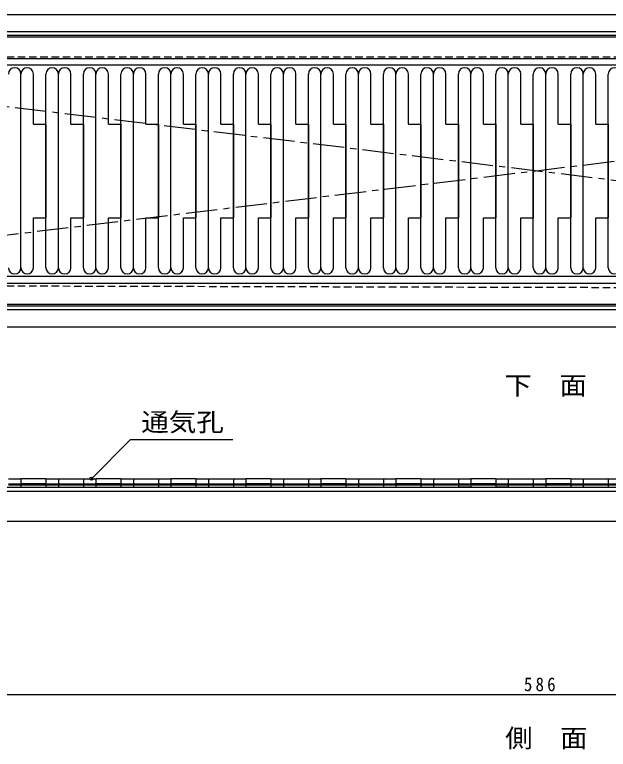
# Model space of a CAD drawing. Units: millimetres at full size, sheet at 1:2; details may follow other scales. Extents: x -368 to 406, y -241 to 230.
# Drawn here: x -182.3 to 7.7, y -221.8 to 13.4 of the extents above; entities that cross this region are included whole.
import ezdxf
from ezdxf.enums import TextEntityAlignment as Align

# ---------------------------------------------------------------- set-up
doc = ezdxf.new("R2010")
doc.units = ezdxf.units.MM
doc.header["$LTSCALE"] = 2
doc.header["$PDMODE"] = 32
doc.header["$PDSIZE"] = 1
doc.linetypes.add('CHAIN1', pattern=[8, 5, -1, 1, -1])
doc.linetypes.add('DASHED1', pattern=[1.8, 1.2, -0.6])
doc.layers.add('0-0', color=7, linetype='Continuous')
doc.styles.add('ＭＳ ゴシック', font='')
doc.styles.get('ＭＳ ゴシック').set_extended_font_data('MS Gothic')

msp = doc.modelspace()

# ---------------------------------------------------------------- linework, layer by layer
at = {"layer": '0-0'}
for p, q in [((283.726, 13.36), (-312.274, 13.36)), ((278.726, 7.86), (-307.274, 7.86)), ((278.726, 6.66), (-307.274, 6.66)), ((278.726, 6.16), (-307.274, 6.16)), ((263.726, -2.84), (-293.274, -2.84)), ((-180.274, -67.64), (-180.274, -5.64)), ((-172.274, -67.64), (-172.274, -5.64)), ((-168.274, -67.64), (-168.274, -5.64)), ((-160.274, -67.64), (-160.274, -5.64)), ((-156.274, -67.64), (-156.274, -5.64)), ((-148.274, -67.64), (-148.274, -5.64)), ((-144.274, -67.64), (-144.274, -5.64)), ((-136.274, -67.64), (-136.274, -5.64)), ((-132.274, -67.64), (-132.274, -5.64)), ((-124.274, -67.64), (-124.274, -5.64)), ((-120.274, -67.64), (-120.274, -5.64)), ((-112.274, -67.64), (-112.274, -5.64)), ((-108.274, -67.64), (-108.274, -5.64)), ((-100.274, -67.64), (-100.274, -5.64)), ((-96.274, -67.64), (-96.274, -5.64)), ((-88.274, -67.64), (-88.274, -5.64)), ((-84.274, -67.64), (-84.274, -5.64)), ((-76.274, -67.64), (-76.274, -5.64)), ((-72.274, -67.64), (-72.274, -5.64)), ((-64.274, -67.64), (-64.274, -5.64)), ((-60.274, -67.64), (-60.274, -5.64)), ((-52.274, -67.64), (-52.274, -5.64)), ((-48.274, -67.64), (-48.274, -5.64)), ((-40.274, -67.64), (-40.274, -5.64)), ((-36.274, -67.64), (-36.274, -5.64)), ((-28.274, -67.64), (-28.274, -5.64)), ((-24.274, -67.64), (-24.274, -5.64)), ((-16.274, -67.64), (-16.274, -5.64)), ((-12.274, -67.64), (-12.274, -5.64)), ((-4.274, -67.64), (-4.274, -5.64)), ((-0.274, -67.64), (-0.274, -5.64)), ((7.726, -67.64), (7.726, -5.64)), ((263.726, -70.44), (-293.274, -70.44)), ((263.726, -70.44), (-293.274, -70.44)), ((278.726, -79.44), (-307.274, -79.44)), ((278.726, -79.44), (-307.274, -79.44)), ((278.726, -79.94), (-307.274, -79.94)), ((278.726, -81.14), (-307.274, -81.14)), ((283.726, -86.64), (-312.274, -86.64)), ((-180.274, -135.216), (-180.274, -136.816)), ((-172.274, -135.216), (-180.274, -135.216)), ((-172.274, -135.216), (-172.274, -136.816)), ((-168.274, -135.216), (-168.274, -136.816)), ((-168.274, -135.216), (-160.274, -135.216)), ((-160.274, -135.216), (-160.274, -136.816)), ((-156.274, -135.216), (-156.274, -136.816)), ((-148.274, -135.216), (-156.274, -135.216)), ((-148.274, -135.216), (-148.274, -136.816)), ((-144.274, -135.216), (-144.274, -136.816)), ((-144.274, -135.216), (-136.274, -135.216)), ((-136.274, -135.216), (-136.274, -136.816)), ((-132.274, -135.216), (-132.274, -136.816)), ((-124.274, -135.216), (-132.274, -135.216)), ((-124.274, -135.216), (-124.274, -136.816)), ((-120.274, -135.216), (-120.274, -136.816)), ((-120.274, -135.216), (-112.274, -135.216)), ((-112.274, -135.216), (-112.274, -136.816)), ((-108.274, -135.216), (-108.274, -136.816)), ((-100.274, -135.216), (-108.274, -135.216)), ((-100.274, -135.216), (-100.274, -136.816)), ((-96.274, -135.216), (-96.274, -136.816)), ((-96.274, -135.216), (-88.274, -135.216)), ((-88.274, -135.216), (-88.274, -136.816)), ((-84.274, -135.216), (-84.274, -136.816)), ((-76.274, -135.216), (-84.274, -135.216)), ((-76.274, -135.216), (-76.274, -136.816)), ((-72.274, -135.216), (-72.274, -136.816)), ((-72.274, -135.216), (-64.274, -135.216)), ((-64.274, -135.216), (-64.274, -136.816)), ((-60.274, -135.216), (-60.274, -136.816)), ((-52.274, -135.216), (-60.274, -135.216)), ((-52.274, -135.216), (-52.274, -136.816)), ((-48.274, -135.216), (-48.274, -136.816)), ((-48.274, -135.216), (-40.274, -135.216)), ((-40.274, -135.216), (-40.274, -136.816)), ((-36.274, -135.216), (-36.274, -136.816)), ((-28.274, -135.216), (-36.274, -135.216)), ((-28.274, -135.216), (-28.274, -136.816)), ((-24.274, -135.216), (-24.274, -136.816)), ((-24.274, -135.216), (-16.274, -135.216)), ((-16.274, -135.216), (-16.274, -136.816)), ((-12.274, -135.216), (-12.274, -136.816)), ((-4.274, -135.216), (-12.274, -135.216)), ((-4.274, -135.216), (-4.274, -136.816)), ((-0.274, -135.216), (-0.274, -136.816)), ((-0.274, -135.216), (7.726, -135.216)), ((7.726, -135.216), (7.726, -136.816)), ((-184.274, -137.116), (-180.274, -137.116)), ((-184.274, -137.916), (-180.274, -137.916)), ((-172.274, -136.816), (-180.274, -136.816)), ((-180.274, -137.116), (-180.274, -137.916)), ((-172.274, -137.116), (-172.274, -137.916)), ((-172.274, -137.116), (-168.274, -137.116)), ((-172.274, -137.916), (-168.274, -137.916)), ((-168.274, -136.816), (-160.274, -136.816)), ((-168.274, -137.116), (-168.274, -137.916)), ((-160.274, -137.116), (-160.274, -137.916)), ((-160.274, -137.116), (-156.274, -137.116)), ((-160.274, -137.916), (-156.274, -137.916)), ((-148.274, -136.816), (-156.274, -136.816)), ((-156.274, -137.116), (-156.274, -137.916)), ((-148.274, -137.116), (-148.274, -137.916)), ((-148.274, -137.116), (-144.274, -137.116)), ((-148.274, -137.916), (-144.274, -137.916)), ((-144.274, -136.816), (-136.274, -136.816)), ((-144.274, -137.116), (-144.274, -137.916)), ((-136.274, -137.116), (-136.274, -137.916)), ((-136.274, -137.116), (-132.274, -137.116)), ((-136.274, -137.916), (-132.274, -137.916)), ((-124.274, -136.816), (-132.274, -136.816)), ((-132.274, -137.116), (-132.274, -137.916)), ((-124.274, -137.116), (-124.274, -137.916)), ((-124.274, -137.116), (-120.274, -137.116)), ((-124.274, -137.916), (-120.274, -137.916)), ((-120.274, -136.816), (-112.274, -136.816)), ((-120.274, -137.116), (-120.274, -137.916)), ((-112.274, -137.116), (-112.274, -137.916)), ((-112.274, -137.116), (-108.274, -137.116)), ((-112.274, -137.916), (-108.274, -137.916)), ((-100.274, -136.816), (-108.274, -136.816)), ((-108.274, -137.116), (-108.274, -137.916)), ((-100.274, -137.116), (-100.274, -137.916)), ((-100.274, -137.116), (-96.274, -137.116)), ((-100.274, -137.916), (-96.274, -137.916)), ((-96.274, -136.816), (-88.274, -136.816)), ((-96.274, -137.116), (-96.274, -137.916)), ((-88.274, -137.116), (-88.274, -137.916)), ((-88.274, -137.116), (-84.274, -137.116)), ((-88.274, -137.916), (-84.274, -137.916)), ((-76.274, -136.816), (-84.274, -136.816)), ((-84.274, -137.116), (-84.274, -137.916)), ((-76.274, -137.116), (-76.274, -137.916)), ((-76.274, -137.116), (-72.274, -137.116)), ((-76.274, -137.916), (-72.274, -137.916)), ((-72.274, -136.816), (-64.274, -136.816)), ((-72.274, -137.116), (-72.274, -137.916)), ((-64.274, -137.116), (-64.274, -137.916)), ((-64.274, -137.116), (-60.274, -137.116)), ((-64.274, -137.916), (-60.274, -137.916)), ((-52.274, -136.816), (-60.274, -136.816)), ((-60.274, -137.116), (-60.274, -137.916)), ((-52.274, -137.116), (-52.274, -137.916)), ((-52.274, -137.116), (-48.274, -137.116)), ((-52.274, -137.916), (-48.274, -137.916)), ((-48.274, -136.816), (-40.274, -136.816)), ((-48.274, -137.116), (-48.274, -137.916)), ((-40.274, -137.116), (-40.274, -137.916)), ((-40.274, -137.116), (-36.274, -137.116)), ((-36.274, -137.916), (-40.274, -137.916)), ((-28.274, -136.816), (-36.274, -136.816)), ((-36.274, -137.116), (-36.274, -137.916)), ((-28.274, -137.116), (-28.274, -137.916)), ((-28.274, -137.116), (-24.274, -137.116)), ((-24.274, -137.916), (-28.274, -137.916)), ((-24.274, -136.816), (-16.274, -136.816)), ((-24.274, -137.116), (-24.274, -137.916)), ((-16.274, -137.116), (-16.274, -137.916)), ((-16.274, -137.116), (-12.274, -137.116)), ((-16.274, -137.916), (-12.274, -137.916)), ((-4.274, -136.816), (-12.274, -136.816)), ((-12.274, -137.116), (-12.274, -137.916)), ((-4.274, -137.116), (-4.274, -137.916)), ((-4.274, -137.116), (-0.274, -137.116)), ((-4.274, -137.916), (-0.274, -137.916)), ((-0.274, -136.816), (7.726, -136.816)), ((-0.274, -137.116), (-0.274, -137.916)), ((7.726, -137.116), (7.726, -137.916)), ((7.726, -137.116), (11.726, -137.116)), ((7.726, -137.916), (11.726, -137.916)), ((-307.274, -148.816), (278.726, -148.816))]:
    msp.add_line(p, q, dxfattribs=at)
at = {"layer": '0-0', "linetype": 'DASHED1'}
for p, q in [((-307.274, -0.14), (278.726, -0.14)), ((-307.274, -73.14), (278.726, -74.64))]:
    msp.add_line(p, q, dxfattribs=at)
at = {"layer": '0-0', "color": 4}
for p, q in [((-305.274, -0.64), (268.726, -0.64)), ((-180.274, -67.64), (-180.274, -5.64)), ((-176.274, -21.64), (-176.274, -5.64)), ((-168.274, -67.64), (-168.274, -5.64)), ((-164.274, -21.64), (-164.274, -5.64)), ((-156.274, -67.64), (-156.274, -5.64)), ((-152.274, -21.64), (-152.274, -5.64)), ((-144.274, -67.64), (-144.274, -5.64)), ((-140.274, -21.64), (-140.274, -5.64)), ((-132.274, -67.64), (-132.274, -5.64)), ((-128.274, -21.64), (-128.274, -5.64)), ((-120.274, -67.64), (-120.274, -5.64)), ((-116.274, -21.64), (-116.274, -5.64)), ((-108.274, -67.64), (-108.274, -5.64)), ((-104.274, -21.64), (-104.274, -5.64)), ((-96.274, -67.64), (-96.274, -5.64)), ((-92.274, -21.64), (-92.274, -5.64)), ((-84.274, -67.64), (-84.274, -5.64)), ((-80.274, -21.64), (-80.274, -5.64)), ((-72.274, -67.64), (-72.274, -5.64)), ((-68.274, -21.64), (-68.274, -5.64)), ((-60.274, -67.64), (-60.274, -5.64)), ((-56.274, -21.64), (-56.274, -5.64)), ((-48.274, -67.64), (-48.274, -5.64)), ((-44.274, -21.64), (-44.274, -5.64)), ((-36.274, -67.64), (-36.274, -5.64)), ((-32.274, -21.64), (-32.274, -5.64)), ((-24.274, -67.64), (-24.274, -5.64)), ((-20.274, -21.64), (-20.274, -5.64)), ((-12.274, -67.64), (-12.274, -5.64)), ((-8.274, -21.64), (-8.274, -5.64)), ((-0.274, -67.64), (-0.274, -5.64)), ((3.726, -21.64), (3.726, -5.64)), ((-176.274, -21.64), (-172.274, -21.64)), ((-172.274, -21.64), (-172.274, -51.64)), ((-164.274, -21.64), (-160.274, -21.64)), ((-160.274, -21.64), (-160.274, -51.64)), ((-152.274, -21.64), (-148.274, -21.64)), ((-148.274, -21.64), (-148.274, -51.64)), ((-140.274, -21.64), (-136.274, -21.64)), ((-136.274, -21.64), (-136.274, -51.64)), ((-128.274, -21.64), (-124.274, -21.64)), ((-124.274, -21.64), (-124.274, -51.64)), ((-116.274, -21.64), (-112.274, -21.64)), ((-112.274, -21.64), (-112.274, -51.64)), ((-104.274, -21.64), (-100.274, -21.64)), ((-100.274, -21.64), (-100.274, -51.64)), ((-92.274, -21.64), (-88.274, -21.64)), ((-88.274, -21.64), (-88.274, -51.64)), ((-80.274, -21.64), (-76.274, -21.64)), ((-76.274, -21.64), (-76.274, -51.64)), ((-68.274, -21.64), (-64.274, -21.64)), ((-64.274, -21.64), (-64.274, -51.64)), ((-56.274, -21.64), (-52.274, -21.64)), ((-52.274, -21.64), (-52.274, -51.64)), ((-44.274, -21.64), (-40.274, -21.64)), ((-40.274, -21.64), (-40.274, -51.64)), ((-32.274, -21.64), (-28.274, -21.64)), ((-28.274, -21.64), (-28.274, -51.64)), ((-20.274, -21.64), (-16.274, -21.64)), ((-16.274, -21.64), (-16.274, -51.64)), ((-8.274, -21.64), (-4.274, -21.64)), ((-4.274, -21.64), (-4.274, -51.64)), ((3.726, -21.64), (7.726, -21.64)), ((7.726, -21.64), (7.726, -51.64)), ((-176.274, -51.64), (-172.274, -51.64)), ((-176.274, -67.64), (-176.274, -51.64)), ((-164.274, -51.64), (-160.274, -51.64)), ((-164.274, -67.64), (-164.274, -51.64)), ((-152.274, -51.64), (-148.274, -51.64)), ((-152.274, -67.64), (-152.274, -51.64)), ((-140.274, -51.64), (-136.274, -51.64)), ((-140.274, -67.64), (-140.274, -51.64)), ((-128.274, -51.64), (-124.274, -51.64)), ((-128.274, -67.64), (-128.274, -51.64)), ((-116.274, -51.64), (-112.274, -51.64)), ((-116.274, -67.64), (-116.274, -51.64)), ((-104.274, -51.64), (-100.274, -51.64)), ((-104.274, -67.64), (-104.274, -51.64)), ((-92.274, -51.64), (-88.274, -51.64)), ((-92.274, -67.64), (-92.274, -51.64)), ((-80.274, -51.64), (-76.274, -51.64)), ((-80.274, -67.64), (-80.274, -51.64)), ((-68.274, -51.64), (-64.274, -51.64)), ((-68.274, -67.64), (-68.274, -51.64)), ((-56.274, -51.64), (-52.274, -51.64)), ((-56.274, -67.64), (-56.274, -51.64)), ((-44.274, -51.64), (-40.274, -51.64)), ((-44.274, -67.64), (-44.274, -51.64)), ((-32.274, -51.64), (-28.274, -51.64)), ((-32.274, -67.64), (-32.274, -51.64)), ((-20.274, -51.64), (-16.274, -51.64)), ((-20.274, -67.64), (-20.274, -51.64)), ((-8.274, -51.64), (-4.274, -51.64)), ((-8.274, -67.64), (-8.274, -51.64)), ((3.726, -51.64), (7.726, -51.64)), ((3.726, -67.64), (3.726, -51.64)), ((-305.274, -72.64), (268.726, -72.64)), ((-157.737, -135.216), (-145.205, -122.685)), ((-145.205, -122.685), (-112.434, -122.685)), ((-184.274, -135.216), (-180.274, -135.216)), ((-172.274, -135.216), (-168.274, -135.216)), ((-160.274, -135.216), (-156.274, -135.216)), ((-148.274, -135.216), (-144.274, -135.216)), ((-136.274, -135.216), (-132.274, -135.216)), ((-124.274, -135.216), (-120.274, -135.216)), ((-112.274, -135.216), (-108.274, -135.216)), ((-100.274, -135.216), (-96.274, -135.216)), ((-88.274, -135.216), (-84.274, -135.216)), ((-76.274, -135.216), (-72.274, -135.216)), ((-64.274, -135.216), (-60.274, -135.216)), ((-52.274, -135.216), (-48.274, -135.216)), ((-40.274, -135.216), (-36.274, -135.216)), ((-28.274, -135.216), (-24.274, -135.216)), ((-16.274, -135.216), (-12.274, -135.216)), ((-4.274, -135.216), (-0.274, -135.216)), ((7.726, -135.216), (11.726, -135.216)), ((263.726, -138.016), (-293.274, -138.016)), ((-184.274, -136.816), (-180.274, -136.816)), ((-180.274, -137.116), (-172.274, -137.116)), ((-180.274, -137.916), (-172.274, -137.916)), ((-172.274, -136.816), (-168.274, -136.816)), ((-168.274, -137.116), (-160.274, -137.116)), ((-168.274, -137.916), (-160.274, -137.916)), ((-160.274, -136.816), (-156.274, -136.816)), ((-156.274, -137.116), (-148.274, -137.116)), ((-156.274, -137.916), (-148.274, -137.916)), ((-148.274, -136.816), (-144.274, -136.816)), ((-144.274, -137.116), (-136.274, -137.116)), ((-144.274, -137.916), (-136.274, -137.916)), ((-136.274, -136.816), (-132.274, -136.816)), ((-132.274, -137.116), (-124.274, -137.116)), ((-132.274, -137.916), (-124.274, -137.916)), ((-124.274, -136.816), (-120.274, -136.816)), ((-120.274, -137.116), (-112.274, -137.116)), ((-120.274, -137.916), (-112.274, -137.916)), ((-112.274, -136.816), (-108.274, -136.816)), ((-108.274, -137.116), (-100.274, -137.116)), ((-108.274, -137.916), (-100.274, -137.916)), ((-100.274, -136.816), (-96.274, -136.816)), ((-96.274, -137.116), (-88.274, -137.116)), ((-96.274, -137.916), (-88.274, -137.916)), ((-88.274, -136.816), (-84.274, -136.816)), ((-84.274, -137.116), (-76.274, -137.116)), ((-84.274, -137.916), (-76.274, -137.916)), ((-76.274, -136.816), (-72.274, -136.816)), ((-72.274, -137.116), (-64.274, -137.116)), ((-72.274, -137.916), (-64.274, -137.916)), ((-64.274, -136.816), (-60.274, -136.816)), ((-60.274, -137.116), (-52.274, -137.116)), ((-60.274, -137.916), (-52.274, -137.916)), ((-52.274, -136.816), (-48.274, -136.816)), ((-48.274, -137.116), (-40.274, -137.116)), ((-48.274, -137.916), (-40.274, -137.916)), ((-40.274, -136.816), (-36.274, -136.816)), ((-36.274, -137.116), (-28.274, -137.116)), ((-36.274, -137.916), (-28.274, -137.916)), ((-28.274, -136.816), (-24.274, -136.816)), ((-24.274, -137.116), (-16.274, -137.116)), ((-24.274, -137.916), (-16.274, -137.916)), ((-16.274, -136.816), (-12.274, -136.816)), ((-12.274, -137.116), (-4.274, -137.116)), ((-12.274, -137.916), (-4.274, -137.916)), ((-4.274, -136.816), (-0.274, -136.816)), ((-0.274, -137.116), (7.726, -137.116)), ((-0.274, -137.916), (7.726, -137.916)), ((7.726, -136.816), (11.726, -136.816)), ((-293.274, -139.216), (263.726, -139.216)), ((-307.274, -204.297), (278.726, -204.297))]:
    msp.add_line(p, q, dxfattribs=at)
at = {"layer": '0-0', "color": 4, "linetype": 'CHAIN1'}
for p, q in [((-293.274, -2.84), (263.726, -70.44)), ((263.726, -2.84), (-293.274, -70.44))]:
    msp.add_line(p, q, dxfattribs=at)
at = {"layer": '0-0'}
for points in [[(278.726, 6.16), (-307.274, 6.16), (-307.274, -79.44)], [(263.726, -70.44), (263.726, -2.84), (-293.274, -2.84)]]:
    msp.add_lwpolyline(points, dxfattribs=at)
for centre, start, end in [((-182.274, -5.64), 0, 180), ((-170.274, -5.64), 0, 180), ((-158.274, -5.64), 0, 180), ((-146.274, -5.64), 0, 180), ((-134.274, -5.64), 0, 180), ((-122.274, -5.64), 0, 180), ((-110.274, -5.64), 0, 180), ((-98.274, -5.64), 0, 180), ((-86.274, -5.64), 0, 180), ((-74.274, -5.64), 0, 180), ((-62.274, -5.64), 0, 180), ((-50.274, -5.64), 0, 180), ((-38.274, -5.64), 0, 180), ((-26.274, -5.64), 0, 180), ((-14.274, -5.64), 0, 180), ((-2.274, -5.64), 0, 180), ((9.726, -5.64), 0, 180), ((-182.274, -67.64), 180, 0), ((-170.274, -67.64), 180, 0), ((-158.274, -67.64), 180, 0), ((-146.274, -67.64), 180, 0), ((-134.274, -67.64), 180, 0), ((-122.274, -67.64), 180, 0), ((-110.274, -67.64), 180, 0), ((-98.274, -67.64), 180, 0), ((-86.274, -67.64), 180, 0), ((-74.274, -67.64), 180, 0), ((-62.274, -67.64), 180, 0), ((-50.274, -67.64), 180, 0), ((-38.274, -67.64), 180, 0), ((-26.274, -67.64), 180, 0), ((-14.274, -67.64), 180, 0), ((-2.274, -67.64), 180, 0), ((9.726, -67.64), 180, 0)]:
    msp.add_arc(centre, 2, start, end, dxfattribs=at)
at = {"layer": '0-0', "color": 4}
for centre, start, end in [((-178.274, -5.64), 0, 180), ((-166.274, -5.64), 0, 180), ((-154.274, -5.64), 0, 180), ((-142.274, -5.64), 0, 180), ((-130.274, -5.64), 0, 180), ((-118.274, -5.64), 0, 180), ((-106.274, -5.64), 0, 180), ((-94.274, -5.64), 0, 180), ((-82.274, -5.64), 0, 180), ((-70.274, -5.64), 0, 180), ((-58.274, -5.64), 0, 180), ((-46.274, -5.64), 0, 180), ((-34.274, -5.64), 0, 180), ((-22.274, -5.64), 0, 180), ((-10.274, -5.64), 0, 180), ((1.726, -5.64), 0, 180), ((-178.274, -67.64), 180, 0), ((-166.274, -67.64), 180, 0), ((-154.274, -67.64), 180, 0), ((-142.274, -67.64), 180, 0), ((-130.274, -67.64), 180, 0), ((-118.274, -67.64), 180, 0), ((-106.274, -67.64), 180, 0), ((-94.274, -67.64), 180, 0), ((-82.274, -67.64), 180, 0), ((-70.274, -67.64), 180, 0), ((-58.274, -67.64), 180, 0), ((-46.274, -67.64), 180, 0), ((-34.274, -67.64), 180, 0), ((-22.274, -67.64), 180, 0), ((-10.274, -67.64), 180, 0), ((1.726, -67.64), 180, 0)]:
    msp.add_arc(centre, 2, start, end, dxfattribs=at)
at = {"layer": '0-0', "color": 5}
msp.add_point((-157.737, -135.216), dxfattribs=at)

# ---------------------------------------------------------------- texts
at = {"layer": '0-0', "style": 'ＭＳ ゴシック', "width": 1.1}
for s, p in [('下\u3000面', (-25.549, -110.023)), ('通気孔', (-141.741, -121.774)), ('側\u3000面', (-25.282, -222.952))]:
    msp.add_text(s, height=5.865, dxfattribs=at).set_placement(p, align=Align.BOTTOM_LEFT)
at = {"layer": '0-0', "insert": (-19.274, -203.297), "char_height": 4.399, "attachment_point": 7, "style": 'ＭＳ ゴシック'}
msp.add_mtext('\\T1.38;\\W0.9;586', dxfattribs=at)

doc.saveas('drawing.dxf')
